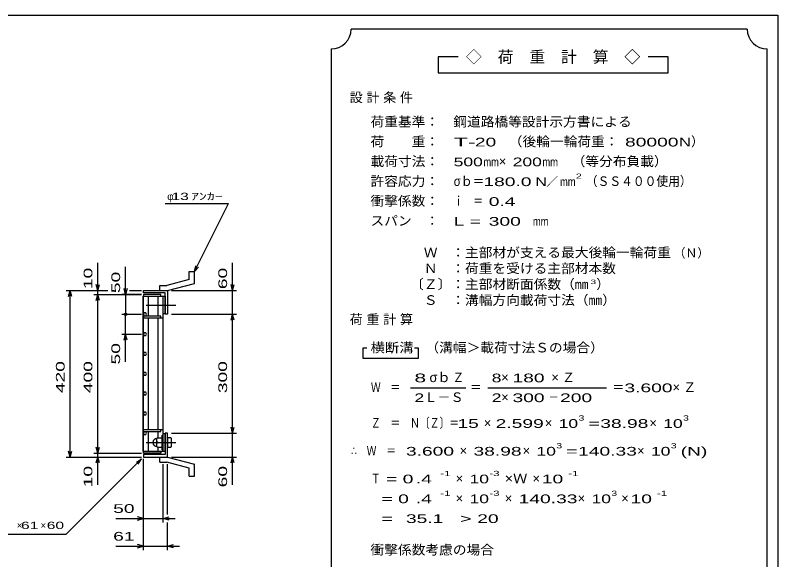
# Model space of a CAD drawing. Units: millimetres, scale not verified. Extents: x -1820 to 1731, y -1282 to 1054.
# Drawn here: x -194 to 1731, y -320 to 1054 of the extents above; entities that cross this region are included whole.
import ezdxf
from ezdxf.enums import TextEntityAlignment as Align

# ---------------------------------------------------------------- set-up
doc = ezdxf.new("R2010")
doc.units = ezdxf.units.MM
doc.header["$LTSCALE"] = 10
doc.linetypes.add('CHAIN', pattern=[18.5, 12, -1.5, 3.5, -1.5])
for name, color, linetype, lineweight in [('0_2', 150, 'Continuous', 25), ('16', 3, 'Continuous', 25), ('19', 6, 'Continuous', 25), ('22', 4, 'Continuous', 25), ('24', 2, 'Continuous', 25)]:
    doc.layers.add(name, color=color, linetype=linetype, lineweight=lineweight)
doc.styles.add('ベクトル', font='')
doc.styles.get('ベクトル').set_extended_font_data('ベクトル')

msp = doc.modelspace()

# ---------------------------------------------------------------- linework, layer by layer
at = {"layer": '0_2'}
for p, q in [((-1729, 1053.5), (1731, 1053.5)), ((1731, 1053.5), (1731, -1146.5))]:
    msp.add_line(p, q, dxfattribs=at)
at = {"layer": '16'}
for p, q in [((174, 349), (130, 349)), ((130, 349), (130, 344.5)), ((174, 344.5), (174, 349)), ((129.3, -46.5), (129.3, 344.5)), ((129.3, 344.5), (130, 344.5)), ((130, 344.5), (174, 344.5)), ((130, -46.5), (130, 344.5)), ((130, 344.5), (180, 344.5)), ((142.5, 294.5), (142.5, 344.5)), ((167.5, 294.5), (167.5, 344.5)), ((180, -46.5), (180, 344.5)), ((180, 344.5), (185, 344.5)), ((185, 344.5), (185, 300.5)), ((131.98, 302.45), (130, 298.97)), ((130, 298.97), (132.02, 295.52)), ((130, 294.5), (130, 290)), ((174, 294.5), (130, 294.5)), ((130, 290), (180, 290)), ((135.98, 302.48), (131.98, 302.45)), ((132.02, 295.52), (136.02, 295.55)), ((138, 299), (135.98, 302.48)), ((136.02, 295.55), (138, 299.03)), ((142.5, 8), (142.5, 290)), ((167.5, 8), (167.5, 290)), ((174, 290), (174, 294.5)), ((185, 300.5), (180, 300.5)), ((131.98, 252.45), (130, 248.97)), ((135.98, 252.48), (131.98, 252.45)), ((138, 249), (135.98, 252.48)), ((130, 248.97), (132.02, 245.52)), ((132.02, 245.52), (136.02, 245.55)), ((136.02, 245.55), (138, 249.03)), ((131.98, 202.45), (130, 198.97)), ((130, 198.97), (132.02, 195.52)), ((135.98, 202.48), (131.98, 202.45)), ((132.02, 195.52), (136.02, 195.55)), ((138, 199), (135.98, 202.48)), ((136.02, 195.55), (138, 199.03)), ((131.98, 152.45), (130, 148.97)), ((130, 148.97), (132.02, 145.52)), ((135.98, 152.48), (131.98, 152.45)), ((132.02, 145.52), (136.02, 145.55)), ((138, 149), (135.98, 152.48)), ((136.02, 145.55), (138, 149.03)), ((131.98, 102.45), (130, 98.97)), ((130, 98.97), (132.02, 95.52)), ((135.98, 102.48), (131.98, 102.45)), ((138, 99), (135.98, 102.48)), ((136.02, 95.55), (138, 99.03)), ((132.02, 95.52), (136.02, 95.55)), ((131.98, 52.45), (130, 48.97)), ((130, 48.97), (132.02, 45.52)), ((135.98, 52.48), (131.98, 52.45)), ((132.02, 45.52), (136.02, 45.55)), ((138, 49), (135.98, 52.48)), ((136.02, 45.55), (138, 49.03)), ((130, 3.5), (130, 8)), ((130, 8), (180, 8)), ((130, 3.5), (174, 3.5)), ((131.98, 2.45), (130, -1.03)), ((135.98, 2.48), (131.98, 2.45)), ((138, -1), (135.98, 2.48)), ((142.5, -46.5), (142.5, 3.5)), ((167.5, -11.5), (167.5, 3.5)), ((174, 3.5), (174, 8)), ((130, -1.03), (132.02, -4.48)), ((132.02, -4.48), (136.02, -4.45)), ((136.02, -4.45), (138, -0.97)), ((166, -12.5), (164, -14.5)), ((164, -34.5), (164, -14.5)), ((166, -12.5), (175, -12.5)), ((177, -14.5), (175, -12.5)), ((177, -43), (177, -6)), ((177, -6), (180, -6)), ((185, -2.5), (180, -2.5)), ((180, -43), (180, -6)), ((185, -46.5), (185, -2.5)), ((166, -24.5), (164, -22.5)), ((166, -24.5), (164, -26.5)), ((164, -34.5), (166, -36.5)), ((166, -24.5), (175, -24.5)), ((166, -36.5), (175, -36.5)), ((167.5, -46.5), (167.5, -37.5)), ((175, -24.5), (177, -22.5)), ((177, -26.5), (175, -24.5)), ((175, -36.5), (177, -34.5)), ((129.3, -46.5), (130, -46.5)), ((130, -46.5), (174, -46.5)), ((130, -51), (130, -46.5)), ((130, -46.5), (180, -46.5)), ((174, -51), (130, -51)), ((174, -46.5), (174, -51)), ((177, -43), (180, -43)), ((180, -46.5), (185, -46.5))]:
    msp.add_line(p, q, dxfattribs=at)
at = {"layer": '16', "linetype": 'CHAIN'}
for p, q in [((137, 322.5), (212, 322.5)), ((137, -24.5), (212, -24.5))]:
    msp.add_line(p, q, dxfattribs=at)
at = {"layer": '16'}
msp.add_arc((164, -24.5), 10, 90, 270, dxfattribs=at)
at = {"layer": '19'}
for p, q in [((245.61, 407.12), (258.61, 407.12)), ((245.61, 387.1), (245.61, 407.12)), ((258.61, 377.12), (258.61, 407.12)), ((245.61, 387.1), (189.28, 372.01)), ((170.99, 372.01), (189.28, 372.01)), ((170.99, 359.01), (170.99, 372.01)), ((191, 359), (258.61, 377.12)), ((130, 353), (130, 359)), ((130, 359), (191, 359)), ((185, 353), (130, 353)), ((171, 359), (191, 359)), ((185, 299), (185, 353)), ((191, 359), (191, 299)), ((191, 299), (185, 299)), ((191, -1), (185, -1)), ((185, -1), (185, -55)), ((191, -61), (191, -1)), ((199, -12.5), (191, -12.5)), ((191, -12.5), (191, -36.5)), ((201, -14.5), (199, -12.5)), ((201, -34.5), (201, -14.5)), ((191, -24.5), (199, -24.5)), ((191, -36.5), (199, -36.5)), ((201, -22.5), (199, -24.5)), ((199, -24.5), (201, -26.5)), ((199, -36.5), (201, -34.5)), ((130, -55), (130, -61)), ((185, -55), (130, -55)), ((130, -61), (191, -61)), ((170.99, -74.01), (170.99, -61.01)), ((170.99, -74.01), (189.28, -74.01)), ((171, -61), (191, -61)), ((245.61, -89.1), (189.28, -74.01)), ((191, -61), (258.61, -79.12)), ((245.61, -109.12), (245.61, -89.1)), ((258.61, -109.12), (258.61, -79.12)), ((245.61, -109.12), (258.61, -109.12))]:
    msp.add_line(p, q, dxfattribs=at)
at = {"layer": '22'}
for p, q in [((185, 579), (345, 579)), ((259, 407), (345, 579)), ((15, 359), (15, 429)), ((355, 359), (355, 429)), ((85, 349), (85, 419)), ((259, 407), (262, 421.6)), ((259, 407), (269, 418)), ((15, 359), (11, 374)), ((15, 359), (19, 374)), ((355, 359), (351, 374)), ((355, 359), (359, 374)), ((-65, 359), (40, 359)), ((-59, 344), (-55, 359)), ((-51, 344), (-55, 359)), ((-55, -61), (-55, 359)), ((5, 359), (40, 359)), ((5, 349), (125, 349)), ((11, 334), (15, 349)), ((15, 349), (15, 359)), ((19, 334), (15, 349)), ((15, -51), (15, 349)), ((125, 349), (75, 349)), ((85, 349), (81, 364)), ((89, 364), (85, 349)), ((85, 349), (85, 299)), ((95, 359), (125, 359)), ((95, 359), (125, 359)), ((201, 359), (365, 359)), ((355, 299), (355, 359)), ((75, 299), (125, 299)), ((85, 249), (85, 299)), ((201, 299), (365, 299)), ((351, 284), (355, 299)), ((359, 284), (355, 299)), ((355, -1), (355, 299)), ((75, 249), (125, 249)), ((81, 234), (85, 249)), ((89, 234), (85, 249)), ((85, 179), (85, 249)), ((355, -1), (351, 14)), ((355, -1), (359, 14)), ((201, -1), (365, -1)), ((355, -61), (355, -1)), ((15, -51), (11, -36)), ((15, -51), (19, -36)), ((-55, -61), (-59, -46)), ((-55, -61), (-51, -46)), ((5, -51), (125, -51)), ((15, -61), (15, -51)), ((-65, -61), (125, -61)), ((-65, -256), (125, -66)), ((5, -61), (125, -61)), ((11, -76), (15, -61)), ((19, -76), (15, -61)), ((15, -131), (15, -61)), ((112, -74), (125, -66)), ((117, -79), (125, -66)), ((130, -226), (130, -66)), ((130, -296), (130, -66)), ((201, -61), (365, -61)), ((351, -76), (355, -61)), ((359, -76), (355, -61)), ((355, -131), (355, -61)), ((180, -226), (180, -79)), ((191, -206), (191, -79)), ((60, -216), (130, -216)), ((130, -216), (115, -212)), ((115, -220), (130, -216)), ((130, -216), (180, -216)), ((180, -216), (195, -212)), ((195, -220), (180, -216)), ((180, -216), (210, -216)), ((191, -296), (191, -226)), ((-265, -256), (-65, -256)), ((60, -286), (130, -286)), ((130, -286), (115, -282)), ((115, -290), (130, -286)), ((130, -286), (191, -286)), ((191, -286), (206, -282)), ((206, -290), (191, -286)), ((191, -286), (221, -286))]:
    msp.add_line(p, q, dxfattribs=at)
msp.add_circle((85, 299), 3, dxfattribs=at)
at = {"layer": '24', "color": 4}
for p, q in [((1654, 1018.5), (654, 1018.5)), ((604, 968.5), (604, -581.5)), ((1704, -581.5), (1704, 968.5)), ((924, 948.5), (874, 948.5)), ((874, 948.5), (874, 908.5)), ((1454, 948.5), (1404, 948.5)), ((1454, 908.5), (1454, 948.5)), ((874, 908.5), (1454, 908.5)), ((694, 213.5), (684, 213.5)), ((684, 213.5), (684, 188.5)), ((824, 213.5), (814, 213.5)), ((824, 188.5), (824, 213.5)), ((684, 188.5), (824, 188.5)), ((804, 113.5), (944, 113.5)), ((999, 113.5), (1299, 113.5))]:
    msp.add_line(p, q, dxfattribs=at)
for centre, start, end in [((604, 1018.5), 270, 0), ((1704, 1018.5), 180, 270)]:
    msp.add_arc(centre, 50, start, end, dxfattribs=at)

# ---------------------------------------------------------------- texts
at = {"layer": '22', "color": 2, "style": 'ベクトル'}
for s, p in [('φ', (190, 596.5)), ('×', (-190, -233.5)), ('×', (-130, -233.5))]:
    msp.add_text(s, height=18.33, dxfattribs=at).set_placement(p, align=Align.MIDDLE_LEFT)
for s, height, width, p in [(' 13 ', 18.33, 1.6, (190, 596.5)), ('ｱﾝｶｰ', 18.33, 1.6, (250, 596.5)), (' 50 ', 21.99, 1.65, (40, -191)), (' 61 ', 18.33, 1.6, (-190, -233.5)), (' 60 ', 18.33, 1.6, (-125, -233.5)), (' 61 ', 21.99, 1.65, (40, -261))]:
    msp.add_text(s, height=height, dxfattribs=dict(at, width=width)).set_placement(p, align=Align.MIDDLE_LEFT)
at = {"layer": '22', "color": 2, "style": 'ベクトル', "width": 1.65}
for s, p in [(' 10 ', (-10, 349)), (' 50 ', (60, 339)), (' 60 ', (330, 349)), (' 50 ', (60, 159)), (' 420 ', (-80, 86.5)), (' 400 ', (-10, 86.5)), (' 300 ', (330, 86.5)), (' 10 ', (-10, -151)), (' 60 ', (330, -151))]:
    msp.add_text(s, height=21.99, rotation=90, dxfattribs=at).set_placement(p, align=Align.MIDDLE_LEFT)
at = {"layer": '24', "style": 'ベクトル'}
for s, height, p in [('◇\u3000荷\u3000重\u3000計\u3000算\u3000◇', 29.33, (944, 948.5)), ('）', 24.19, (1512, 735)), ('×', 24.19, (1027, 685)), ('／', 21.99, (1146.5, 633.5)), ('（Ｎ）', 21.99, (1468, 453.5)), ('）', 24.19, (1273, 375)), ('σｂ', 24.19, (852, 140)), ('×', 24.19, (1033, 140)), ('Ｌ－Ｓ', 24.19, (839, 90)), ('×', 24.19, (1033, 90)), ('×', 24.19, (989, 25)), ('×', 24.19, (1143, 25)), ('×', 24.19, (1407, 25)), ('×', 24.19, (928, -45)), ('×', 24.19, (1087, -45)), ('×', 24.19, (1376, -45)), ('×', 24.19, (918, -115)), ('×', 24.19, (1112, -115)), ('×', 24.19, (918, -165)), ('×', 24.19, (1042, -165)), ('×', 24.19, (1226, -165)), ('×', 24.19, (1336, -165))]:
    msp.add_text(s, height=height, dxfattribs=at).set_placement(p, align=Align.MIDDLE_LEFT)
for s, height, width, p in [('荷重基準：\u3000', 24.19, 1.05, (703, 785)), ('鋼道路橋等設計示方書による', 24.19, 1.05, (912, 785)), ('荷\u3000\u3000重：\u3000', 24.19, 1.05, (703, 735)), ('（後輪一輪荷重：', 24.19, 1.05, (1052, 735)), ('T-', 21.99, 2, (913, 733.5)), (' 20 ', 21.99, 1.65, (953, 733.5)), (' 80000', 21.99, 1.65, (1332, 733.5)), ('N', 21.99, 1.4, (1482, 733.5)), ('載荷寸法：\u3000', 24.19, 1.05, (703, 685)), ('500', 21.99, 1.5, (913, 683.5)), ('200', 21.99, 1.5, (1062, 683.5)), ('\u3000（等分布負載）', 24.19, 1.05, (1176, 685)), ('mm', 21.99, 0.8, (988, 683.5)), ('mm', 21.99, 0.8, (1137, 683.5)), ('許容応力：\u3000', 24.19, 1.05, (703, 635)), ('σｂ＝', 24.19, 0.9, (913, 635)), ('180.0', 21.99, 1.65, (988, 633.5)), ('N', 21.99, 1.4, (1119, 633.5)), ('mm', 21.99, 0.8, (1181.5, 633.5)), ('2', 13.2, 1.5, (1221.5, 647.5)), ('（ＳＳ４００使用）', 24.19, 0.9, (1246.5, 635)), ('衝撃係数：\u3000', 24.19, 1.05, (703, 585)), ('ｉ\u3000＝', 24.19, 0.75, (913, 585)), (' 0.4', 21.99, 1.65, (988, 583.5)), ('スパン\u3000：\u3000', 24.19, 1.05, (703, 535)), ('L =', 21.99, 1.65, (913, 533.5)), (' 300 ', 21.99, 1.65, (988, 533.5)), ('mm', 21.99, 0.8, (1113, 533.5)), ('\u3000Ｗ\u3000：主部材が支える最大後輪一輪荷重', 24.19, 1.05, (803, 455)), ('\u3000Ｎ\u3000：荷重を受ける主部材本数', 24.19, 1.05, (803, 415)), ('〔Ｚ〕：主部材断面係数（㎜', 24.19, 1.05, (803, 375)), ('3', 11, 1.8, (1258, 381)), ('\u3000Ｓ\u3000：溝幅方向載荷寸法（㎜）', 24.19, 1.05, (803, 335)), ('\u3000（溝幅＞載荷寸法Ｓの場合）', 24.19, 1.05, (807, 215)), ('横断溝', 24.19, 1.1, (703, 215)), ('8', 21.99, 1.8, (814, 138.5)), ('Ｚ', 24.19, 0.9, (910, 140)), ('8', 21.99, 1.5, (1009, 138.5)), (' 180 ', 21.99, 1.65, (1048, 138.5)), ('Ｗ\u3000＝', 24.19, 0.75, (704, 115)), ('＝', 24.19, 0.9, (954, 115)), ('＝', 24.19, 0.9, (1314, 115)), ('3.600', 21.99, 1.65, (1344, 113.5)), ('2', 21.99, 1.5, (814, 88.5)), ('2', 21.99, 1.5, (1009, 88.5)), (' 300 ', 21.99, 1.65, (1048, 88.5)), (' 200 ', 21.99, 1.65, (1168, 88.5)), ('－', 24.19, 0.75, (1153, 90)), ('Ｚ\u3000＝\u3000Ｎ〔Ｚ〕＝', 24.19, 0.75, (704, 25)), ('3', 13.2, 1.5, (1228, 37.5)), ('3', 13.2, 1.5, (1492, 37.5)), (' 15 ', 21.99, 1.65, (909, 23.5)), ('2.599', 21.99, 1.65, (1019, 23.5)), ('10', 21.99, 1.5, (1178, 23.5)), ('=', 21.99, 1.7, (1253, 23.5)), ('38.98', 21.99, 1.65, (1283, 23.5)), ('10', 21.99, 1.5, (1442, 23.5)), ('∴\u3000Ｗ\u3000＝', 24.19, 0.75, (654, -45)), (' 3.600', 21.99, 1.65, (779, -46.5)), ('38.98', 21.99, 1.65, (963, -46.5)), ('10', 21.99, 1.5, (1122, -46.5)), ('3', 13.2, 1.5, (1172, -32.5)), ('140.33', 21.99, 1.65, (1227, -46.5)), ('10', 21.99, 1.5, (1411, -46.5)), ('3', 13.2, 1.5, (1461, -32.5)), ('(N)', 21.99, 1.65, (1486, -46.5)), ('=', 21.99, 1.7, (1197, -46.5)), ('-1', 13.2, 1.65, (879, -102.5)), ('-3', 13.2, 1.65, (1003, -102.5)), ('-1', 13.2, 1.65, (1202, -102.5)), ('Ｔ', 24.19, 0.75, (704, -115)), (' = 0', 21.99, 1.65, (729, -116.5)), (' .4 ', 21.99, 1.65, (804, -116.5)), ('10', 21.99, 1.5, (953, -116.5)), ('×Ｗ', 24.19, 1.1, (1042, -115)), (' 10 ', 21.99, 1.65, (1122, -116.5)), ('-1', 13.2, 1.65, (879, -152.5)), ('-3', 13.2, 1.65, (1003, -152.5)), ('3', 13.2, 1.5, (1311, -152.5)), ('-1', 13.2, 1.65, (1426, -152.5)), ('  = 0', 21.99, 1.65, (704, -166.5)), (' .4 ', 21.99, 1.65, (804, -166.5)), ('10', 21.99, 1.5, (953, -166.5)), ('140.33', 21.99, 1.65, (1077, -166.5)), ('10', 21.99, 1.5, (1261, -166.5)), (' 10 ', 21.99, 1.65, (1346, -166.5)), (' 35.1', 21.99, 1.65, (779, -216.5)), ('>', 21.99, 1.7, (929, -216.5)), (' 20 ', 21.99, 1.65, (959, -216.5)), ('  =', 21.99, 1.65, (704, -216.5)), ('衝撃係数考慮の場合', 24.19, 1.05, (703, -295))]:
    msp.add_text(s, height=height, dxfattribs=dict(at, width=width)).set_placement(p, align=Align.MIDDLE_LEFT)
at = {"layer": '24', "char_height": 24.19, "attachment_point": 4, "style": 'ベクトル'}
for s, insert in [('\\T1.28;設計条件', (650.5, 845)), ('\\T1.28;荷重計算', (650.5, 285)), ('\\T1.42;×Ｚ', (1159.5, 140)), ('\\T1.42;×Ｚ', (1465.5, 115))]:
    msp.add_mtext(s, dxfattribs=dict(at, insert=insert))

doc.saveas('drawing.dxf')
